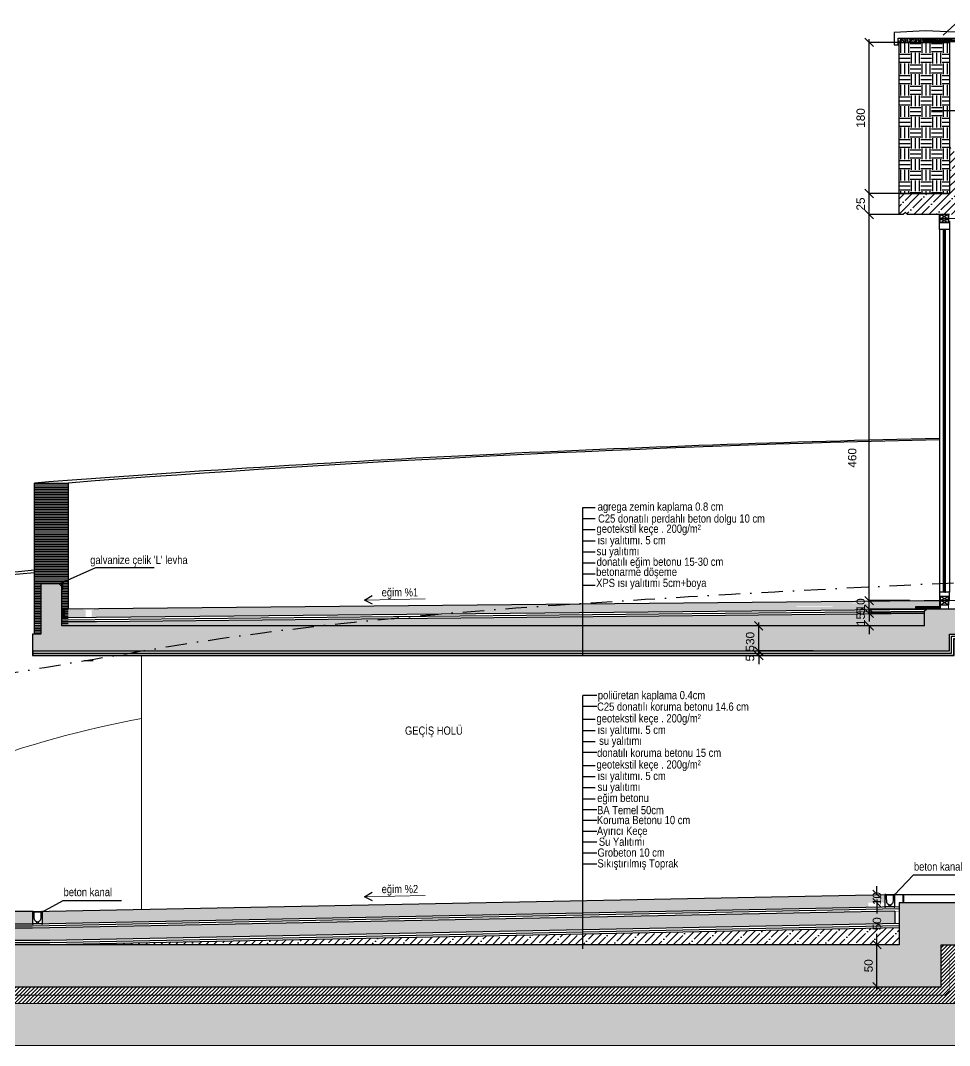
# Model space of a CAD drawing. Header units: millimetres. Extents: x 132785 to 150483, y 90225 to 103753.
# Drawn here: x 142597 to 143704, y 91443 to 92664 of the extents above; entities that cross this region are included whole.
import ezdxf
from ezdxf.enums import TextEntityAlignment as Align

# ---------------------------------------------------------------- set-up
doc = ezdxf.new("R2010")
doc.units = ezdxf.units.MM
for name, pattern in [('DASHDOTX2', [50.8, 25.4, -12.7, 0, -12.7]), ('DASHED2', [9.525, 6.35, -3.175]), ('HIDDEN', [0.375, 0.25, -0.125])]:
    doc.linetypes.add(name, pattern=pattern)
for name, color, linetype in [('A-cam', 20, 'Continuous'), ('A-dis-olcu', 2, 'Continuous'), ('A-dograma', 161, 'Continuous'), ('A-doseme', 2, 'Continuous'), ('A-duvar', 3, 'Continuous'), ('A-earthwall', 4, 'Continuous'), ('A-fibro', 241, 'Continuous'), ('A-gorunus02', 20, 'Continuous'), ('A-gorunus2', 1, 'Continuous'), ('A-gorunus3', 2, 'Continuous'), ('A-HATCH', 8, 'Continuous'), ('A-HATCH-STRUCTURE', 8, 'Continuous'), ('A-izolasyon', 252, 'BATTING'), ('A-profil', 1, 'Continuous'), ('A-siva', 81, 'Continuous'), ('A-siva_ic', 1, 'Continuous'), ('A-structural', 5, 'Continuous'), ('A-su_izolasyonu', 131, 'Continuous'), ('A-tarama', 252, 'Continuous'), ('A-tasiyici', 5, 'Continuous'), ('A-text', 2, 'Continuous')]:
    doc.layers.add(name, color=color, linetype=linetype)
doc.layers.add('A-tavan', color=71, linetype='Continuous', lineweight=0)
doc.layers.add('A-zemin', color=2, linetype='Continuous', lineweight=0)
doc.styles.add('ARIEL50SD', font='ARIALN.TTF', dxfattribs={"height": 9})
doc.styles.add('hastane-aks', font='arial.ttf')
doc.linetypes.add('BATTING', pattern='A,0.0001,-0.1,[134,ltypeshp.shx,S=0.1,R=0,X=-0.1,Y=0],-0.2,[134,ltypeshp.shx,S=0.1,R=180,X=0.1,Y=0],-0.1', length=0.4001)
doc.dimstyles.new('AKS-OLCU', dxfattribs={"dimscale": 0.5, "dimtxt": 20, "dimasz": 20, "dimexe": 1, "dimexo": 0, "dimgap": 10, "dimtad": 1, "dimdec": 1, "dimrnd": 0.5, "dimzin": 9, "dimdsep": 46, "dimtxsty": 'hastane-aks', "dimblk": 'hastane-aks-zeminüstü$0$_Oblique', "dimcen": 10, "dimdle": 8, "dimadec": 0, "dimazin": 0, "dimtfac": 1, "dimtdec": 1, "dimtix": 1, "dimtofl": 0, "dimtmove": 1, "dimatfit": 2, "dimldrblk": 'ARCHTICK', "dimfxl": 20, "dimtolj": 1, "dimtzin": 0, "dimarcsym": 0})
pattern_1 = [(45, (-308552.043, -4029526.415), (-8.98025612, 8.98025612), []), (45, (-308543.062, -4029526.415), (-8.98025612, 8.98025612), [15.875, -3.175, 0, -3.175])]
pattern_2 = [(45, (149703.8486, 89477.7656), (-2.245064, 2.245064), [])]
pattern_3 = [(50, (-308552.0426, -4029526.415), (9.10923345, -0.796954277), [0.9525, -10.4775]), (355, (-308552.043, -4029526.415), (-1.762171071, 9.552842262), [0.762, -8.382029209]), (100.4514447, (-308551.2835, -4029526.482), (7.347062355, 8.755887596), [0.80950044, -8.90451223]), (46.1842, (-308552.043, -4029523.875), (13.553952045, -2.102116397), [1.42875, -15.71625]), (96.6355576, (-308550.913, -4029524.05), (11.870206703, 12.37130623), [1.214251157, -13.35678041]), (351.18415117, (-308552.043, -4029523.875), (11.870206703, 12.37130623), [1.142998353, -12.572986596]), (21, (-308550.7726, -4029524.51), (7.580719563, -5.11325991), [0.9525, -10.4775]), (326, (-308550.773, -4029524.51), (3.090101417, 9.209398306), [0.762, -8.382]), (71.451445, (-308550.141, -4029524.936), (10.670820964, 4.096138444), [0.80950044, -8.90449688]), (37.5, (-308552.0426, -4029526.4153), (0.1544301625, 4.2277519437), [0, -8.2804, 0, -8.509, 0, -8.41375]), (7.5, (-308552.0426, -4029526.4153), (3.3409831255, 5.009028741), [0, -4.8514, 0, -8.0899, 0, -3.20675]), (327.5, (-308554.8747, -4029526.4153), (6.7795297583, -0.2864371996), [0, -3.175, 0, -9.906, 0, -13.1445]), (317.5, (-308556.1447, -4029526.4153), (7.406459069, 1.271324552), [0, -4.1275, 0, -6.5786, 0, -9.3345])]

# ---------------------------------------------------------------- blocks, each defined once
blk = doc.blocks.new('hastane-aks-zeminüstü$0$_Oblique')
at = {"color": 0, "linetype": 'ByBlock', "lineweight": -2}
blk.add_line((-0.5, -0.5), (0.5, 0.5), dxfattribs=at)
blk = doc.blocks.new('*D45')
at = {"layer": 'A-dis-olcu', "color": 0, "lineweight": -2, "transparency": 16777216}
for p, q in [((144943.6, 89565), (144943.1, 89565)), ((144943.6, 89511), (144943.6, 89569)), ((144943.6, 89515), (144943.1, 89515))]:
    blk.add_line(p, q, dxfattribs=at)
at = {"layer": 'A-dis-olcu', "color": 0, "lineweight": -2, "transparency": 16777216, "xscale": 10, "yscale": 10, "zscale": 10}
for p, rotation in [((144943.6, 89565), 90), ((144943.6, 89515), 270)]:
    blk.add_blockref('hastane-aks-zeminüstü$0$_Oblique', p, dxfattribs=dict(at, rotation=rotation))
at = {"layer": 'A-dis-olcu', "color": 0, "transparency": 16777216, "insert": (144933.6, 89540), "char_height": 10, "attachment_point": 5, "rotation": 90, "style": 'hastane-aks'}
blk.add_mtext('\\A1;50', dxfattribs=at)
blk = doc.blocks.new('_ArchTick')
at = {"color": 0, "linetype": 'ByBlock', "const_width": 0.15}
blk.add_lwpolyline([(-0.5, -0.5), (0.5, 0.5)], dxfattribs=at)
blk = doc.blocks.new('*D46')
at = {"layer": 'A-dis-olcu', "color": 0, "lineweight": -2, "transparency": 16777216}
for p, q in [((144802.7, 89911), (144802.7, 89949)), ((144837.6, 89945), (144802.2, 89945)), ((144867.6, 89915), (144802.2, 89915))]:
    blk.add_line(p, q, dxfattribs=at)
at = {"layer": 'A-dis-olcu', "color": 0, "lineweight": -2, "transparency": 16777216, "xscale": 10, "yscale": 10, "zscale": 10}
for p, rotation in [((144802.7, 89945), 90), ((144802.7, 89915), 270)]:
    blk.add_blockref('hastane-aks-zeminüstü$0$_Oblique', p, dxfattribs=dict(at, rotation=rotation))
at = {"layer": 'A-dis-olcu', "color": 0, "transparency": 16777216, "insert": (144792.6, 89930), "char_height": 10, "attachment_point": 5, "rotation": 90, "style": 'hastane-aks'}
blk.add_mtext('\\A1;30', dxfattribs=at)
blk = doc.blocks.new('*D47')
at = {"layer": 'A-dis-olcu', "color": 0, "lineweight": -2, "transparency": 16777216}
for p, q in [((144934.3, 89960), (144934.3, 89970)), ((145000, 89960), (144933.8, 89960)), ((145000, 89945), (144933.8, 89945)), ((144934.3, 89945), (144934.3, 89935))]:
    blk.add_line(p, q, dxfattribs=at)
at = {"layer": 'A-dis-olcu', "color": 0, "lineweight": -2, "transparency": 16777216, "xscale": 10, "yscale": 10, "zscale": 10}
for p, rotation in [((144934.3, 89960), 270), ((144934.3, 89945), 90)]:
    blk.add_blockref('hastane-aks-zeminüstü$0$_Oblique', p, dxfattribs=dict(at, rotation=rotation))
at = {"layer": 'A-dis-olcu', "color": 0, "transparency": 16777216, "insert": (144924.2, 89952.5), "char_height": 10, "attachment_point": 5, "rotation": 90, "style": 'hastane-aks'}
blk.add_mtext('\\A1;15', dxfattribs=at)
blk = doc.blocks.new('*D48')
at = {"layer": 'A-dis-olcu', "color": 0, "lineweight": -2, "transparency": 16777216}
for p, q in [((144982.6, 89975), (144933.8, 89975)), ((144934.3, 89975), (144934.3, 89985)), ((145000, 89965), (144933.8, 89965)), ((144934.3, 89965), (144934.3, 89955))]:
    blk.add_line(p, q, dxfattribs=at)
at = {"layer": 'A-dis-olcu', "color": 0, "lineweight": -2, "transparency": 16777216, "xscale": 10, "yscale": 10, "zscale": 10}
for p, rotation in [((144934.3, 89975), 270), ((144934.3, 89965), 90)]:
    blk.add_blockref('hastane-aks-zeminüstü$0$_Oblique', p, dxfattribs=dict(at, rotation=rotation))
at = {"layer": 'A-dis-olcu', "color": 0, "transparency": 16777216, "insert": (144924.2, 89970), "char_height": 10, "attachment_point": 5, "rotation": 90, "style": 'hastane-aks'}
blk.add_mtext('\\A1;10', dxfattribs=at)
blk = doc.blocks.new('*D49')
at = {"layer": 'A-dis-olcu', "color": 0, "lineweight": -2, "transparency": 16777216}
for p, q in [((144934.3, 89971), (144934.3, 90439)), ((144970, 90435), (144933.8, 90435)), ((144982.6, 89975), (144933.8, 89975))]:
    blk.add_line(p, q, dxfattribs=at)
at = {"layer": 'A-dis-olcu', "color": 0, "lineweight": -2, "transparency": 16777216, "xscale": 10, "yscale": 10, "zscale": 10}
for p, rotation in [((144934.3, 90435), 90), ((144934.3, 89975), 270)]:
    blk.add_blockref('hastane-aks-zeminüstü$0$_Oblique', p, dxfattribs=dict(at, rotation=rotation))
at = {"layer": 'A-dis-olcu', "color": 0, "transparency": 16777216, "insert": (144914.1, 90145.1), "char_height": 10, "attachment_point": 5, "rotation": 90, "style": 'hastane-aks'}
blk.add_mtext('\\A1;460', dxfattribs=at)
blk = doc.blocks.new('*D50')
at = {"layer": 'A-dis-olcu', "color": 0, "lineweight": -2, "transparency": 16777216}
for p, q in [((144934.3, 90431), (144934.3, 90464)), ((144970, 90460), (144933.8, 90460)), ((144970, 90435), (144933.8, 90435))]:
    blk.add_line(p, q, dxfattribs=at)
at = {"layer": 'A-dis-olcu', "color": 0, "lineweight": -2, "transparency": 16777216, "xscale": 10, "yscale": 10, "zscale": 10}
for p, rotation in [((144934.3, 90460), 90), ((144934.3, 90435), 270)]:
    blk.add_blockref('hastane-aks-zeminüstü$0$_Oblique', p, dxfattribs=dict(at, rotation=rotation))
at = {"layer": 'A-dis-olcu', "color": 0, "transparency": 16777216, "insert": (144924.2, 90447.5), "char_height": 10, "attachment_point": 5, "rotation": 90, "style": 'hastane-aks'}
blk.add_mtext('\\A1;25', dxfattribs=at)
blk = doc.blocks.new('*D51')
at = {"layer": 'A-dis-olcu', "color": 0, "lineweight": -2, "transparency": 16777216}
for p, q in [((144970, 90640), (144933.8, 90640)), ((144934.3, 90456), (144934.3, 90644)), ((144970, 90460), (144933.8, 90460))]:
    blk.add_line(p, q, dxfattribs=at)
at = {"layer": 'A-dis-olcu', "color": 0, "lineweight": -2, "transparency": 16777216, "xscale": 10, "yscale": 10, "zscale": 10}
for p, rotation in [((144934.3, 90640), 90), ((144934.3, 90460), 270)]:
    blk.add_blockref('hastane-aks-zeminüstü$0$_Oblique', p, dxfattribs=dict(at, rotation=rotation))
at = {"layer": 'A-dis-olcu', "color": 0, "transparency": 16777216, "insert": (144924.2, 90550), "char_height": 10, "attachment_point": 5, "rotation": 90, "style": 'hastane-aks'}
blk.add_mtext('\\A1;180', dxfattribs=at)
blk = doc.blocks.new('*D59')
at = {"layer": 'A-dis-olcu', "color": 0, "lineweight": -2, "transparency": 16777216}
for p, q in [((144943.6, 89615), (144943.1, 89615)), ((144943.6, 89619), (144943.6, 89602.1)), ((144943.6, 89561), (144943.6, 89577.9)), ((144943.6, 89565), (144943.1, 89565))]:
    blk.add_line(p, q, dxfattribs=at)
at = {"layer": 'A-dis-olcu', "color": 0, "lineweight": -2, "transparency": 16777216, "xscale": 10, "yscale": 10, "zscale": 10}
for p, rotation in [((144943.6, 89615), 90), ((144943.6, 89565), 270)]:
    blk.add_blockref('hastane-aks-zeminüstü$0$_Oblique', p, dxfattribs=dict(at, rotation=rotation))
at = {"layer": 'A-dis-olcu', "color": 0, "transparency": 16777216, "insert": (144943.6, 89590), "char_height": 10, "attachment_point": 5, "rotation": 90, "style": 'hastane-aks'}
blk.add_mtext('\\A1;50', dxfattribs=at)
blk = doc.blocks.new('*D73')
at = {"layer": 'A-dis-olcu', "color": 0, "lineweight": -2, "transparency": 16777216}
for p, q in [((144802.9, 89915), (144802.9, 89925)), ((144802.9, 89915), (144802.4, 89915)), ((144802.9, 89909.5), (144802.4, 89909.5)), ((144802.9, 89909.5), (144802.9, 89899.5))]:
    blk.add_line(p, q, dxfattribs=at)
at = {"layer": 'A-dis-olcu', "color": 0, "lineweight": -2, "transparency": 16777216, "xscale": 10, "yscale": 10, "zscale": 10}
for p, rotation in [((144802.9, 89915), 270), ((144802.9, 89909.5), 90)]:
    blk.add_blockref('hastane-aks-zeminüstü$0$_Oblique', p, dxfattribs=dict(at, rotation=rotation))
at = {"layer": 'A-dis-olcu', "color": 0, "transparency": 16777216, "insert": (144792.4, 89912.3), "char_height": 10, "attachment_point": 5, "rotation": 90, "style": 'hastane-aks'}
blk.add_mtext('\\A1;5.5', dxfattribs=at)
blk = doc.blocks.new('*D75')
at = {"layer": 'A-dis-olcu', "color": 0, "lineweight": -2, "transparency": 16777216}
for p, q in [((144943.6, 89625), (144943.6, 89635)), ((144943.6, 89625), (144943.1, 89625)), ((144943.6, 89615), (144943.1, 89615)), ((144943.6, 89615), (144943.6, 89605))]:
    blk.add_line(p, q, dxfattribs=at)
at = {"layer": 'A-dis-olcu', "color": 0, "lineweight": -2, "transparency": 16777216, "xscale": 10, "yscale": 10, "zscale": 10}
for p, rotation in [((144943.6, 89625), 270), ((144943.6, 89615), 90)]:
    blk.add_blockref('hastane-aks-zeminüstü$0$_Oblique', p, dxfattribs=dict(at, rotation=rotation))
at = {"layer": 'A-dis-olcu', "color": 0, "transparency": 16777216, "insert": (144943.6, 89620), "char_height": 10, "attachment_point": 5, "rotation": 90, "style": 'hastane-aks'}
blk.add_mtext('\\A1;10', dxfattribs=at)
blk = doc.blocks.new('*D76')
at = {"layer": 'A-dis-olcu', "color": 0, "lineweight": -2, "transparency": 16777216}
for p, q in [((144934.3, 89965), (144934.3, 89975)), ((145000, 89965), (144933.8, 89965)), ((145000, 89960), (144933.8, 89960)), ((144934.3, 89960), (144934.3, 89950))]:
    blk.add_line(p, q, dxfattribs=at)
at = {"layer": 'A-dis-olcu', "color": 0, "lineweight": -2, "transparency": 16777216, "xscale": 10, "yscale": 10, "zscale": 10}
for p, rotation in [((144934.3, 89965), 270), ((144934.3, 89960), 90)]:
    blk.add_blockref('hastane-aks-zeminüstü$0$_Oblique', p, dxfattribs=dict(at, rotation=rotation))
at = {"layer": 'A-dis-olcu', "color": 0, "transparency": 16777216, "insert": (144924.2, 89962.5), "char_height": 10, "attachment_point": 5, "rotation": 90, "style": 'hastane-aks'}
blk.add_mtext('\\A1;5', dxfattribs=at)
blk = doc.blocks.new('fypğ')
at = {"layer": 'A-HATCH'}
h = blk.add_hatch(dxfattribs=at)
h.set_pattern_fill('_USER', color=252, scale=2, pattern_type=0)
h.set_pattern_definition([(0, (-380665.9414, -4036430.4812), (0, 2), [])])
h.paths.add_polyline_path([(143947.75, 89935), (143940.25, 89935), (143940.25, 90115.11), (143980.25, 90115.11), (143980.25, 89945), (143972.75, 89945), (143972.75, 89995), (143947.75, 89995)])
h = blk.add_hatch(dxfattribs=at)
h.set_pattern_fill('ANSI33', color=252, angle=90)
h.set_pattern_definition([(135, (144987.2404, 89448.971), (-4.490128, -4.490128), []), (135, (144987.2404, 89453.461), (-4.490128, -4.490128), [3.175, -1.5875])])
h.paths.add_polyline_path([(143972.75, 89945), (144999.96, 89945), (144999.96, 89960), (143972.75, 89950)])
at = {"layer": 'A-HATCH-STRUCTURE'}
h = blk.add_hatch(dxfattribs=at)
h.set_pattern_fill('AR-CONC', color=252, scale=0.02, style=0)
h.set_pattern_definition([(50, (144250.5977, 89965.003), (3.643693, -0.318782), [0.381, -4.191]), (355, (144250.5977, 89965.003), (-0.704868, 3.821137), [0.3048, -3.352812]), (100.45144, (144250.9013, 89964.9764), (2.938825, 3.502355), [0.3238, -3.561805]), (46.1842, (144250.5977, 89966.019), (5.42158, -0.840847), [0.5715, -6.2865]), (96.63556, (144251.0495, 89965.949), (4.748083, 4.948522), [0.4857, -5.342712]), (351.18415, (144250.5977, 89966.019), (4.748083, 4.948522), [0.4572, -5.029195]), (21, (144251.1057, 89965.765), (3.032288, -2.045304), [0.381, -4.191]), (326, (144251.1057, 89965.765), (1.23604, 3.683759), [0.3048, -3.3528]), (71.45145, (144251.3584, 89965.5945), (4.268328, 1.638455), [0.3238, -3.561799]), (37.5, (144250.5977, 89965.003), (0.061772, 1.6911008), [0, -3.31216, 0, -3.4036, 0, -3.3655]), (7.5, (144250.5977, 89965.003), (1.3363933, 2.0036115), [0, -1.94056, 0, -3.23596, 0, -1.2827]), (327.5, (144249.4649, 89965.003), (2.7118119, -0.1145749), [0, -1.27, 0, -3.9624, 0, -5.2578]), (317.5, (144248.9569, 89965.003), (2.9625836, 0.50853), [0, -1.651, 0, -2.63144, 0, -3.7338])])
h.paths.add_polyline_path([(144969.96, 90640), (144969.96, 90645), (145032.96, 90645), (145032.96, 90643), (144999.96, 90643), (144999.96, 90640)])
at = {"layer": 'A-tarama'}
h = blk.add_hatch(dxfattribs=at)
h.set_pattern_fill('EARTH', color=252, scale=2)
h.set_pattern_definition([(0, (-308552.043, -4029526.415), (12.7, 12.7), [12.7, -12.7]), (0, (-308552.043, -4029521.653), (12.7, 12.7), [12.7, -12.7]), (0, (-308552.043, -4029516.89), (12.7, 12.7), [12.7, -12.7]), (90, (-308550.455, -4029515.303), (-12.7, 12.7), [12.7, -12.7]), (90, (-308545.693, -4029515.303), (-12.7, 12.7), [12.7, -12.7]), (90, (-308540.93, -4029515.303), (-12.7, 12.7), [12.7, -12.7])])
h.paths.add_polyline_path([(145029.96, 90640), (144969.96, 90640), (144969.96, 90460), (145029.96, 90460), (145029.96, 90515), (145029.96, 90523)])
h = blk.add_hatch(dxfattribs=at)
h.set_pattern_fill('ANSI35', color=252, scale=2, style=0)
h.set_pattern_definition(pattern_1)
h.paths.add_polyline_path([(145079.96, 90515), (145029.96, 90515), (145029.96, 90460), (145029.96, 90435), (145079.96, 90435)])
h.paths.add_polyline_path([(145029.96, 90460), (144969.96, 90460), (144969.96, 90435), (144974.96, 90435), (144977.46, 90437.5), (144979.96, 90435), (145029.96, 90435)])
h = blk.add_hatch(dxfattribs=at)
h.set_pattern_fill('ANSI35', color=252, scale=2, style=0)
h.set_pattern_definition(pattern_1)
edge = h.paths.add_edge_path()
edge.add_line((147988.5, 89982), (147985.5, 89985))
edge.add_line((147985.5, 89985), (147928.5, 89985))
edge.add_line((147928.5, 89985), (147958.5, 89985))
edge.add_line((147958.5, 89985), (147958.5, 89794))
edge.add_line((147958.5, 89794), (147777.13, 89794))
edge.add_arc((147777.13, 89793.9), 0.1, 90, 180)
edge.add_line((147777.03, 89793.9), (147777.03, 89775))
edge.add_line((147777.03, 89775), (147802.3, 89775))
edge.add_line((147802.3, 89775), (147958.5, 89775))
edge.add_line((147958.5, 89775), (147958.5, 89615))
edge.add_line((147958.5, 89615), (147555.44, 89615))
edge.add_line((147555.44, 89615), (147802.3, 89775))
edge.add_line((147802.3, 89775), (147768.43, 89775))
edge.add_line((147768.43, 89775), (147750.03, 89776.5))
edge.add_line((147750.03, 89776.5), (147750.03, 89759))
edge.add_line((147750.03, 89759), (147723.03, 89759))
edge.add_line((147723.03, 89759), (147723.03, 89741.5))
edge.add_line((147723.03, 89741.5), (147696.03, 89741.5))
edge.add_line((147696.03, 89741.5), (147696.03, 89724))
edge.add_line((147696.03, 89724), (147669.03, 89724))
edge.add_line((147669.03, 89724), (147669.03, 89706.5))
edge.add_line((147669.03, 89706.5), (147642.03, 89706.5))
edge.add_line((147642.03, 89706.5), (147642.03, 89689))
edge.add_line((147642.03, 89689), (147615.03, 89689))
edge.add_line((147615.03, 89689), (147615.03, 89671.5))
edge.add_line((147615.03, 89671.5), (147588.03, 89671.5))
edge.add_line((147588.03, 89671.5), (147588.03, 89654))
edge.add_line((147588.03, 89654), (147561.03, 89654))
edge.add_line((147561.03, 89654), (147561.03, 89636.5))
edge.add_line((147561.03, 89636.5), (147534.03, 89636.5))
edge.add_line((147534.03, 89636.5), (147534.03, 89615))
edge.add_line((147534.03, 89615), (147012.18, 89615))
edge.add_line((147012.18, 89615), (147012.18, 89935))
edge.add_line((147012.18, 89935), (147524.03, 89935))
edge.add_line((147524.03, 89935), (147524.03, 89965))
edge.add_line((147524.03, 89965), (145002.96, 89965))
edge.add_line((145002.96, 89965), (144999.96, 89962))
edge.add_line((144999.96, 89962), (144999.96, 89945))
edge.add_line((144999.96, 89945), (143972.75, 89945))
edge.add_line((143972.75, 89945), (143972.75, 89992))
edge.add_line((143972.75, 89992), (143969.75, 89995))
edge.add_line((143969.75, 89995), (143947.75, 89995))
edge.add_line((143947.75, 89995), (143947.75, 89935))
edge.add_line((143947.75, 89935), (143937.75, 89935))
edge.add_line((143937.75, 89935), (143937.75, 89915))
edge.add_line((143937.75, 89915), (143987.92, 89915))
edge.add_line((143987.92, 89915), (144969.21, 89915))
edge.add_line((144969.21, 89915), (145029.96, 89915))
edge.add_line((145029.96, 89915), (145029.96, 89935))
edge.add_line((145029.96, 89935), (146363.87, 89935))
edge.add_line((146363.87, 89935), (146363.87, 89615))
edge.add_line((146363.87, 89615), (144969.96, 89615))
edge.add_line((144969.96, 89615), (144969.96, 89565))
edge.add_line((144969.96, 89565), (143363.9, 89565))
edge.add_line((143363.9, 89565), (143363.97, 89945))
edge.add_line((143363.97, 89945), (143333.9, 89945))
edge.add_line((143333.9, 89945), (143333.9, 89565))
edge.add_line((143333.9, 89565), (143286.9, 89565))
edge.add_line((143286.9, 89565), (143283.9, 89562))
edge.add_line((143283.9, 89562), (143283.9, 89515))
edge.add_line((143283.9, 89515), (145019.96, 89515))
edge.add_line((145019.96, 89515), (145019.96, 89565))
edge.add_line((145019.96, 89565), (148038.5, 89565))
edge.add_line((148038.5, 89565), (148038.5, 89615))
edge.add_line((148038.5, 89615), (147988.5, 89615))
edge.add_line((147988.5, 89615), (147988.5, 89982))
h.paths.add_polyline_path([(146982.18, 89615), (146525.19, 89615), (146525.19, 89935), (146982.18, 89935)], flags=16)
h.paths.add_polyline_path([(146496.18, 89615), (146413.13, 89615), (146413.13, 89935), (146496.18, 89935)], flags=16)
h = blk.add_hatch(dxfattribs=at)
h.set_pattern_fill('AR-CONC', color=252, scale=0.05, style=0)
h.set_pattern_definition(pattern_3)
edge = h.paths.add_edge_path()
edge.add_spline(control_points=[(144582.42, 89971.14), (144530.76, 89967.66), (144479.12, 89963.88), (144427.56, 89959.48)], knot_values=[1538.3707457, 1538.3707457, 1538.3707457, 1538.3707457, 1693.5584281, 1693.5584281, 1693.5584281, 1693.5584281], degree=3, periodic=0)
edge.add_line((144427.56, 89959.48), (144593.14, 89961.17))
edge.add_line((144593.14, 89961.17), (144593.14, 89971.24))
edge.add_line((144593.14, 89971.24), (144582.42, 89971.14))
h.paths.add_polyline_path([(144989.94, 89968), (145017.96, 89968), (145017.96, 89975), (144969.16, 89975), (144593.14, 89971.24), (144593.14, 89961.17), (144989.94, 89965)])
edge = h.paths.add_edge_path()
edge.add_spline(control_points=[(144427.56, 89959.48), (144479.12, 89963.88), (144530.76, 89967.66), (144582.42, 89971.14)], knot_values=[1538.3707457, 1538.3707457, 1538.3707457, 1538.3707457, 1693.5584281, 1693.5584281, 1693.5584281, 1693.5584281], degree=3, periodic=0)
edge.add_line((144582.42, 89971.14), (144060.48, 89965.92))
edge.add_line((144060.48, 89965.92), (144060, 89965.43))
edge.add_line((144060, 89965.43), (144059.53, 89965.91))
edge.add_line((144059.53, 89965.91), (144012.18, 89965.43))
edge.add_line((144012.18, 89965.43), (144010.45, 89963.7))
edge.add_line((144010.45, 89963.7), (144008.45, 89963.7))
edge.add_line((144008.45, 89963.7), (144008.45, 89955.21))
edge.add_line((144008.45, 89955.21), (144427.56, 89959.48))
h.paths.add_polyline_path([(144000.92, 89963.7), (143998.92, 89963.7), (143997.18, 89965.43), (143973.25, 89965.04), (143973.25, 89955), (144000.92, 89955.14)])
h.paths.add_polyline_path([(144934.82, 89971.78), (144934.82, 89972.55), (144914.22, 89972.55), (144914.22, 89971.78)], flags=16)
h.paths.add_polyline_path([(144848.13, 89967.65), (144891.18, 89967.65), (144890.41, 89968.79), (144847.36, 89968.79)], flags=16)
for points in [[(145027.46, 89965), (145018.66, 89965), (145018.66, 89979.42), (145018.96, 89979.42), (145018.96, 89965.3), (145027.46, 89965.3)], [(144986.46, 89615), (144974.96, 89615), (144974.96, 89620), (144975.26, 89620), (144975.26, 89615.3), (144986.46, 89615.3)]]:
    blk.add_hatch(color=252, dxfattribs=at).paths.add_polyline_path(points)
h = blk.add_hatch(dxfattribs=at)
h.set_pattern_fill('AR-CONC', color=252, scale=0.05, style=0)
h.set_pattern_definition(pattern_3)
h.paths.add_polyline_path([(144593.14, 89602.7), (144593.14, 89617.71), (143950.83, 89604.86), (143949.75, 89604.26), (143949.75, 89589.84)])
h.paths.add_polyline_path([(144952.96, 89624.9), (144593.14, 89617.71), (144593.14, 89602.7), (144952.96, 89609.9)])
h.paths.add_polyline_path([(144954.01, 89609.31), (144953.94, 89615), (144933.33, 89615), (144933.4, 89609.31)])
h = blk.add_hatch(dxfattribs=at)
h.set_pattern_fill('ANSI35', color=252, scale=2, style=0)
h.set_pattern_definition(pattern_1)
h.paths.add_polyline_path([(144964.96, 89605.14), (143937.94, 89584.6), (143363.91, 89584.71), (143363.9, 89570), (143958.31, 89570), (144964.96, 89590.14)])
h = blk.add_hatch(dxfattribs=at)
h.set_pattern_fill('AR-CONC', color=252, scale=0.05, style=0)
h.set_pattern_definition(pattern_3)
h.paths.add_polyline_path([(143937.75, 89604.6), (143368.91, 89604.71), (143368.91, 89589.71), (143937.75, 89589.6)])
h = blk.add_hatch(dxfattribs=at)
h.set_pattern_fill('ANSI35', color=252, scale=2, style=0)
h.set_pattern_definition(pattern_1)
h.paths.add_polyline_path([(144969.96, 89585.23), (143958.36, 89565), (144969.96, 89565)])
h = blk.add_hatch(dxfattribs=at)
h.set_pattern_fill('ANSI31', color=252, style=0)
h.set_pattern_definition(pattern_2)
h.paths.add_polyline_path([(145024.96, 89505), (145029.96, 89510), (145019.96, 89515), (143283.9, 89515), (143283.9, 89505)])
h.paths.add_polyline_path([(145019.96, 89565), (145019.96, 89515.41), (145029.96, 89510.25), (145029.96, 89550), (145034.96, 89555), (148038.5, 89555), (148038.5, 89565)])
h = blk.add_hatch(dxfattribs=at)
h.set_pattern_fill('ANSI31', color=252, style=0)
h.set_pattern_definition(pattern_2)
h.paths.add_polyline_path([(145039.96, 89495), (145039.96, 89545), (145029.96, 89545), (145029.96, 89510), (145024.96, 89505), (143271.9, 89505), (143271.9, 89495)])
h.paths.add_polyline_path([(145034.96, 89555), (145029.96, 89550), (145029.96, 89545), (148050.5, 89545), (148050.5, 89555)])
h = blk.add_hatch(dxfattribs=at)
h.set_pattern_fill('AR-HBONE', color=252, scale=0.1, style=0)
h.set_pattern_definition([(45, (156094.668, 89112.766), (1e-15, 14.36841), [30.48, -10.16]), (135, (156101.852, 89119.95), (1e-15, 14.36841), [30.48, -10.16])])
h.paths.add_polyline_path([(145039.96, 89545), (145039.96, 89495), (145089.96, 89495), (148050.5, 89495), (148050.5, 89545)])
h.paths.add_polyline_path([(145089.96, 89445), (145086.93, 89496.39), (145041.07, 89495), (143271.9, 89495), (143271.9, 89445)])
at = {"layer": 'A-cam', "color": 252}
for points in [[(145022.76, 89985), (145022.76, 90417), (145023.56, 90417), (145023.56, 89985)], [(145025.16, 89985), (145025.16, 90417), (145024.36, 90417), (145024.36, 89985)]]:
    blk.add_lwpolyline(points, close=True, dxfattribs=at)
at = {"layer": 'A-dis-olcu', "color": 252}
blk.add_line((143937.75, 89604.6), (144957.96, 89625), dxfattribs=at)
for points in [[(143972.48, 89996.12), (144013.39, 90014.48), (144082.89, 90014.48)], [(143975.75, 89965.04), (144999.91, 89975)], [(144342.59, 89970.71), (144333.31, 89975.73), (144342.38, 89981.11)], [(144999.91, 89975), (145017.96, 89975)], [(143999.45, 89903.71), (144009.97, 89903.71)], [(144963.96, 89624.1), (144987.16, 89648.32), (145056.66, 89648.32)], [(144342.59, 89617.18), (144333.31, 89622.2), (144342.38, 89627.59)], [(144964.96, 89625), (145944.88, 89625)], [(144969.96, 89610.24), (143937.9, 89589.6), (143368.9, 89589.71)], [(143948.75, 89603.7), (143974.33, 89617.94), (144043.83, 89617.94)], [(143938.75, 89604.6), (143368.9, 89604.71)]]:
    blk.add_lwpolyline(points, dxfattribs=at)
at = {"layer": 'A-dograma', "color": 252}
for p, q in [((145017.96, 90417), (145017.96, 89985)), ((145029.96, 90417), (145029.96, 89985))]:
    blk.add_line(p, q, dxfattribs=at)
for points in [[(145028.96, 90427), (145029.96, 90427), (145029.96, 90417), (145017.96, 90417), (145017.96, 90427), (145018.96, 90427)], [(145028.96, 89975), (145029.96, 89975), (145029.96, 89985), (145017.96, 89985), (145017.96, 89975), (145018.96, 89975)]]:
    blk.add_lwpolyline(points, dxfattribs=at)
at = {"layer": 'A-doseme', "color": 252}
blk.add_line((144999.96, 90642), (144999.96, 90643), dxfattribs=at)
for points in [[(144968.96, 90637), (144968.96, 90645), (145040.46, 90645), (145040.46, 90637), (145045.46, 90637), (145045.46, 90652), (145001.46, 90654), (144963.96, 90652), (144963.96, 90637), (144968.96, 90637)], [(144999.96, 90643), (145039.46, 90643), (145039.46, 90544.25), (145053.7, 90530)], [(144999.96, 90642), (145038.46, 90642), (145038.46, 90543.83), (145052.29, 90530)]]:
    blk.add_lwpolyline(points, dxfattribs=at)
at = {"layer": 'A-duvar', "color": 252}
blk.add_lwpolyline([(143947.75, 89935), (143940.25, 89935), (143940.25, 90115.11), (143980.25, 90115.11), (143980.25, 89965.04), (143972.75, 89965.04), (143972.75, 89995), (143947.75, 89995)], close=True, dxfattribs=at)
at = {"layer": 'A-earthwall', "color": 252}
blk.add_lwpolyline([(144969.96, 90460), (144969.96, 90640), (145029.96, 90640), (145029.96, 90460)], close=True, dxfattribs=at)
at = {"layer": 'A-fibro', "color": 252}
blk.add_line((145017.96, 90427), (145017.96, 90435), dxfattribs=at)
at = {"layer": 'A-gorunus02', "color": 252, "ltscale": 0.5}
for points in [[(143947.75, 89995.68), (143973.55, 89995.68), (143973.55, 89988.18), (143973.25, 89988.18), (143973.25, 89995.38), (143947.75, 89995.38), (143947.75, 89995.68)], [(145027.46, 89965), (145018.66, 89965), (145018.66, 89979.42), (145018.96, 89979.42), (145018.96, 89965.3), (145027.46, 89965.3), (145027.46, 89965)], [(144986.46, 89615), (144974.96, 89615), (144974.96, 89624), (144975.26, 89624), (144975.26, 89615.3), (144986.46, 89615.3), (144986.46, 89615)]]:
    blk.add_lwpolyline(points, dxfattribs=at)
for points in [[(144958.96, 89611.37), (144960.27, 89611.37), (144960.87, 89610.77), (144963.42, 89610.77), (144964.13, 89610), (144964.96, 89610), (144964.96, 89625), (144963.96, 89625), (144963.96, 89624), (144962.96, 89624, -0.0373111), (144962.53, 89615.54, -0.3089874), (144958.96, 89612.34, -0.3089874), (144955.39, 89615.54, -0.0373111), (144954.96, 89624), (144953.96, 89624), (144953.96, 89625), (144952.96, 89625), (144952.96, 89610), (144953.79, 89610), (144954.51, 89610.77), (144957.05, 89610.77), (144957.65, 89611.37)], [(143943.75, 89590.97), (143945.06, 89590.97), (143945.66, 89590.37), (143948.2, 89590.37), (143948.92, 89589.6), (143949.75, 89589.6), (143949.75, 89604.6), (143948.75, 89604.6), (143948.75, 89603.6), (143947.75, 89603.6, -0.0373111), (143947.32, 89595.14, -0.3089874), (143943.75, 89591.93, -0.3089874), (143940.18, 89595.14, -0.0373111), (143939.75, 89603.6), (143938.75, 89603.6), (143938.75, 89604.6), (143937.75, 89604.6), (143937.75, 89589.6), (143938.58, 89589.6), (143939.29, 89590.37), (143941.83, 89590.37), (143942.44, 89590.97)]]:
    blk.add_lwpolyline(points, format="xyb", close=True, dxfattribs=at)
for points in [[(144954.06, 89624.9), (144963.86, 89624.9), (144963.86, 89624.1), (144954.06, 89624.1)], [(143938.85, 89604.5), (143948.65, 89604.5), (143948.65, 89603.7), (143938.85, 89603.7)]]:
    blk.add_lwpolyline(points, close=True, dxfattribs=at)
at = {"layer": 'A-gorunus2', "color": 252}
for centre, radius, start, end in [((145462.47, 70133.93), 20039.09, 91.271045, 94.356541), ((145457.21, 70836.33), 19335.28, 91.301724, 94.380915), ((145747.69, 70622.91), 19472.28, 95.325944, 97.12072), ((145777.76, 70622.91), 19472.28, 95.414805, 97.12072)]:
    blk.add_arc(centre, radius, start, end, dxfattribs=at)
at = {"layer": 'A-gorunus3', "color": 252, "linetype": 'DASHDOTX2'}
blk.add_open_spline([(143337.71, 89845.51), (143496.22, 89856.14), (143763.5, 89856.09), (144192.7, 89942.94), (145567.04, 90047.88), (147090.65, 90017.78), (148441.73, 90027.3), (148694.44, 90030.04)], degree=3, knots=[442.1420605, 442.1420605, 442.1420605, 442.1420605, 918.7169183, 1238.1760505, 1753.0211074, 5047.8352313, 5805.9727689, 5805.9727689, 5805.9727689, 5805.9727689], dxfattribs=at)
at = {"layer": 'A-izolasyon', "color": 252, "linetype": 'ByBlock', "ltscale": 5}
blk.add_line((143972.75, 89954.82), (144999.91, 89965), dxfattribs=at)
at = {"layer": 'A-izolasyon', "color": 252, "ltscale": 5}
blk.add_line((143972.75, 89952.32), (144999.94, 89962.5), dxfattribs=at)
at = {"layer": 'A-izolasyon', "color": 252, "linetype": 'ByBlock', "ltscale": 5}
for points in [[(143975.75, 89965.04), (143972.75, 89965.04)], [(143975.75, 89955), (143975.75, 89965.04)]]:
    blk.add_lwpolyline(points, dxfattribs=at)
at = {"layer": 'A-izolasyon', "color": 252, "ltscale": 3}
blk.add_lwpolyline([(143974.25, 89955), (143974.25, 89965.04)], dxfattribs=at)
at = {"layer": 'A-izolasyon', "color": 252, "ltscale": 4}
blk.add_lwpolyline([(144989.94, 89966.5), (145018.96, 89966.5)], dxfattribs=at)
at = {"layer": 'A-izolasyon', "color": 252, "ltscale": 5}
for points in [[(143938.25, 89912.5), (145032.46, 89912.5), (145032.46, 89932.5), (145944.88, 89932.5)], [(144969.96, 89607.74), (143937.92, 89587.1), (143368.9, 89587.21)], [(144969.96, 89587.74), (143958.36, 89567.5)], [(143958.36, 89567.5), (143363.9, 89567.5)]]:
    blk.add_lwpolyline(points, dxfattribs=at)
at = {"layer": 'A-profil', "color": 252}
for points in [[(145018.96, 90435), (145028.96, 90435), (145028.96, 90430), (145018.96, 90430), (145018.96, 90435), (145028.96, 90430), (145028.96, 90435), (145018.96, 90430)], [(145018.96, 90430), (145028.96, 90430), (145028.96, 90425), (145018.96, 90425), (145018.96, 90430), (145028.96, 90425), (145028.96, 90430), (145018.96, 90425)], [(145018.96, 89975), (145028.96, 89975), (145028.96, 89980), (145018.96, 89980), (145018.96, 89975), (145028.96, 89980), (145028.96, 89975), (145018.96, 89980)], [(145018.96, 89970), (145028.96, 89970), (145028.96, 89975), (145018.96, 89975), (145018.96, 89970), (145028.96, 89975), (145028.96, 89970), (145018.96, 89975)]]:
    blk.add_lwpolyline(points, close=True, dxfattribs=at)
at = {"layer": 'A-siva', "color": 252}
for points in [[(144989.94, 89968), (145018.96, 89968)], [(144989.94, 89965), (144989.94, 89968)], [(145002.96, 89965), (144989.94, 89965)]]:
    blk.add_lwpolyline(points, dxfattribs=at)
at = {"layer": 'A-siva_ic', "color": 252}
for points in [[(143937.75, 89915), (143937.75, 89909.5), (145035.46, 89909.5), (145035.46, 89929.5), (145944.88, 89929.5)], [(143938.25, 89915), (143938.25, 89910), (145034.96, 89910), (145034.96, 89930), (145944.88, 89930)]]:
    blk.add_lwpolyline(points, dxfattribs=at)
at = {"layer": 'A-structural', "color": 252}
for p, q in [((143972.75, 89950), (144013.86, 89950.27)), ((144013.86, 89950.27), (144999.96, 89960))]:
    blk.add_line(p, q, dxfattribs=at)
at = {"layer": 'A-su_izolasyonu', "color": 252, "linetype": 'DASHED2', "ltscale": 0.8, "const_width": 0.2}
blk.add_lwpolyline([(143961.25, 89995), (143969.75, 89995), (143972.75, 89992), (143972.75, 89951.66, 0.3479375), (143974.48, 89950.02), (143995.56, 89950.27)], format="xyb", dxfattribs=at)
at = {"layer": 'A-su_izolasyonu', "color": 252, "linetype": 'DASHED2', "ltscale": 0.8}
blk.add_lwpolyline([(145024.96, 89505, 0.2, 0.2, 0), (145029.96, 89510, 0.2, 0.2, 0), (145029.96, 89550, 0.2, 0.2, 0), (145034.96, 89555, 0.2, 0.2, 0), (148038.5, 89555, 0.2, 0.2, 0), (148038.5, 89612, 0.2, 0.2, 0), (148035.5, 89615, 0.2, 0.2, 0), (147991.5, 89615, 0.2, 0.2, 0), (147988.5, 89618, 0.2, 0.2, 0), (147988.5, 89981.9, 0.2, 0.2, 0.1989124), (147988.42, 89982.08, 0.2, 0.2, 0), (147985.5, 89985, 0.2, 0.2, 0), (147978.5, 89985, 0.2, 0.2, 0), (147978.5, 89996.5, 0, 0, 0)], format="xyseb", dxfattribs=at)
at = {"layer": 'A-su_izolasyonu', "color": 252, "linetype": 'DASHED2', "ltscale": 0.8, "const_width": 0.2}
for points in [[(144999.96, 89962), (145002.96, 89965), (145018.66, 89965), (145018.66, 89979.42), (145018.96, 89979.42), (145018.93, 89977.06)], [(143995.56, 89950.27), (144999.96, 89960), (144999.96, 89962)], [(144974.96, 89624), (144974.96, 89615), (144969.96, 89615), (144969.96, 89585.23), (143958.31, 89565), (143363.9, 89565), (143363.88, 89664.71)], [(143363.91, 89584.71), (143937.94, 89584.6), (144964.96, 89605.14), (144969.96, 89605.14)], [(143283.9, 89505), (145024.96, 89505)]]:
    blk.add_lwpolyline(points, dxfattribs=at)
at = {"layer": 'A-tasiyici', "color": 252, "linetype": 'HIDDEN', "ltscale": 20, "const_width": 1}
for points in [[(146479.21, 90557.06), (145051.64, 90528.5), (145036.93, 90543.21), (145036.93, 90640.5), (144999.93, 90640.5)], [(146479.21, 90558.06), (145052.05, 90529.5), (145037.93, 90543.62), (145037.93, 90641.5), (145001.7, 90641.5)]]:
    blk.add_lwpolyline(points, dxfattribs=at)
at = {"layer": 'A-tasiyici', "color": 252}
for points in [[(145029.96, 90435), (144979.96, 90435), (144977.46, 90437.5), (144974.96, 90435), (144969.96, 90435), (144969.96, 90460), (145029.96, 90460)], [(147524.03, 89965), (145002.96, 89965), (144999.96, 89962), (144999.96, 89945), (143972.75, 89945), (143972.75, 89992), (143969.75, 89995), (143947.75, 89995), (143947.75, 89935), (143947.75, 89935), (143937.75, 89935), (143937.75, 89915), (143987.92, 89915), (143987.92, 89915), (144999.96, 89915), (144999.96, 89915), (145029.96, 89915), (145029.96, 89935), (146363.87, 89935)], [(146363.87, 89615), (144969.96, 89615), (144969.96, 89565), (143363.9, 89565), (143363.97, 89945), (143333.9, 89945)], [(143283.9, 89515), (145019.96, 89515), (145019.96, 89565)], [(145019.96, 89565), (148038.5, 89565), (148038.5, 89615), (147988.5, 89615), (147988.5, 89982.08), (147985.5, 89985), (147928.5, 89985)], [(144964.96, 89605.14), (143937.94, 89584.6), (143363.91, 89584.71)], [(144964.96, 89605.14), (144964.96, 89590.14)], [(144969.96, 89590.24), (143958.31, 89570)], [(144969.96, 89585.23), (143958.36, 89565)], [(143958.31, 89570), (143363.9, 89570)]]:
    blk.add_lwpolyline(points, dxfattribs=at)
at = {"layer": 'A-tasiyici', "color": 252, "lineweight": 0}
for points in [[(145039.96, 89495), (143271.9, 89495), (143271.9, 89505), (145024.96, 89505), (145029.96, 89510)], [(145089.96, 89445), (143271.9, 89445), (143271.9, 89495), (145039.96, 89495)]]:
    blk.add_lwpolyline(points, dxfattribs=at)
at = {"layer": 'A-tavan', "color": 252}
blk.add_line((145029.96, 90430.25), (145607.21, 90430.25), dxfattribs=at)
at = {"layer": 'A-text', "color": 252}
for p, q in [((144593.14, 89909.5), (144593.14, 90085.97)), ((144593.14, 90085.97), (144608.14, 90085.97)), ((144593.14, 90072.76), (144608.14, 90072.76)), ((144593.14, 90059.55), (144608.14, 90059.55)), ((144593.14, 90046.35), (144608.14, 90046.35)), ((144593.14, 90033.14), (144608.14, 90033.14)), ((144593.14, 90019.93), (144608.14, 90019.93)), ((144593.14, 90006.73), (144608.14, 90006.73)), ((144593.14, 89993.52), (144608.14, 89993.52)), ((144593.14, 89560.13), (144593.14, 89861.99)), ((144610.02, 89861.99), (144593.14, 89861.99)), ((144610.02, 89848.94), (144593.14, 89848.94)), ((144593.14, 89833.61), (144608.14, 89833.61)), ((144593.14, 89820.41), (144608.14, 89820.41)), ((144593.14, 89807.2), (144608.14, 89807.2)), ((144610.02, 89793.99), (144593.14, 89793.99)), ((144593.14, 89778.67), (144608.14, 89778.67)), ((144593.14, 89765.46), (144608.14, 89765.46)), ((144593.14, 89752.26), (144608.14, 89752.26)), ((144593.14, 89739.05), (144608.14, 89739.05)), ((144610.02, 89725.84), (144593.14, 89725.84)), ((144610.02, 89712.93), (144593.14, 89712.93)), ((144610.02, 89700.02), (144593.14, 89700.02)), ((144610.02, 89687.1), (144593.14, 89687.1)), ((144610.02, 89674.19), (144593.14, 89674.19)), ((144593.14, 89661.28), (144610.02, 89661.28))]:
    blk.add_line(p, q, dxfattribs=at)
for points in [[(145022.55, 90648.76), (145041.3, 90666.14), (145120.79, 90666.14)], [(145008.36, 90558.8), (145070.78, 90558.8)]]:
    blk.add_lwpolyline(points, dxfattribs=at)
at = {"layer": 'A-zemin', "color": 252}
for p, q in [((144333.31, 89975.73), (144405.59, 89977.17)), ((145017.96, 89965), (145017.96, 89975)), ((144333.31, 89622.2), (144405.59, 89623.65))]:
    blk.add_line(p, q, dxfattribs=at)
for points in [[(145607.21, 89975), (145028.96, 89975), (145028.96, 89965)], [(144067.79, 89909.5), (144067.79, 89607.2)]]:
    blk.add_lwpolyline(points, dxfattribs=at)
blk.add_open_spline([(143565.15, 89604.67), (143599.3, 89625.3), (143754.14, 89748.86), (143929.04, 89807.95), (144067.79, 89834.67)], degree=3, knots=[0, 0, 0, 0, 119.6612428, 542.6553055, 542.6553055, 542.6553055, 542.6553055], dxfattribs=at)
at = {"layer": 'A-text', "color": 252, "style": 'ARIEL50SD'}
for s, p in [('agrega zemin kaplama 0.8 cm', (144610.98, 90087.03)), ('C25 donatılı perdahlı beton dolgu 10 cm', (144611.44, 90072.84)), ("galvanize çelik 'L' levha", (144006.54, 90023.51)), ('donatılı eğim betonu 15-30 cm', (144609.7, 90021.36)), ('betonarme döşeme', (144609.16, 90009.32)), ('XPS ısı yalıtımı 5cm+boya', (144609.16, 89996.11)), ('eğim %%%1', (144353.68, 89984.9)), ('beton kanal', (144987.64, 89658.16)), ('beton kanal', (143974.81, 89627.78)), ('eğim %%%2', (144353.68, 89631.37))]:
    blk.add_text(s, height=9.75, dxfattribs=at).set_placement(p, align=Align.MIDDLE_LEFT)
for s, p in [('geotekstil keçe . 200g/m²', (144733.75, 90060.71)), ('ısı yalıtımı. 5 cm', (144692, 90047.03)), ('su yalıtımı', (144660.58, 90034.01)), ('geotekstil keçe . 200g/m²', (144733.75, 89834.77)), ('ısı yalıtımı. 5 cm', (144692, 89821.09)), ('su yalıtımı', (144663.61, 89808.07)), ('geotekstil keçe . 200g/m²', (144733.75, 89779.82)), ('ısı yalıtımı. 5 cm', (144692, 89766.15)), ('su yalıtımı', (144661.75, 89753.12)), ('eğim betonu', (144671.91, 89739.92)), ('Koruma Betonu 10 cm', (144721.16, 89713.62)), ('Ayırıcı Keçe', (144670.24, 89700.71)), ('Su Yalıtımı', (144666.95, 89687.79)), ('Grobeton 10 cm', (144690.75, 89674.88)), ('Sıkıştırılmış Toprak', (144706.86, 89661.97))]:
    blk.add_text(s, height=9.75, dxfattribs=at).set_placement(p, align=Align.MIDDLE_RIGHT)
for s, p in [('poliüretan kaplama 0.4cm', (144611.14, 89857.55)), ('C25 donatılı koruma betonu 14.6 cm', (144610.25, 89843.84)), ('GEÇİŞ HOLÜ', (144381.44, 89815.27)), ('donatılı koruma betonu 15 cm', (144610.25, 89788.89)), ('BA Temel 50cm', (144610.25, 89720.54))]:
    blk.add_text(s, height=9.75, dxfattribs=at).set_placement(p)
at = {"layer": 'A-dis-olcu', "color": 252}
for base, p1, p2, picture, middle in [((144934.31, 90640), (144969.96, 90460), (144969.96, 90640), '*D51', (144924.24, 90550)), ((144934.31, 90460), (144969.96, 90435), (144969.96, 90460), '*D50', (144924.24, 90447.5)), ((144934.31, 89975), (144999.96, 89965), (144982.56, 89975), '*D48', (144924.24, 89970)), ((144934.31, 89965), (144999.96, 89960), (144999.96, 89965), '*D76', (144924.24, 89962.5)), ((144934.31, 89960), (144999.96, 89945), (144999.96, 89960), '*D47', (144924.24, 89952.5)), ((144802.66, 89945), (144867.57, 89915), (144837.57, 89945), '*D46', (144792.6, 89930)), ((144943.63, 89565), (144943.63, 89515), (144943.63, 89565), '*D45', (144933.57, 89540))]:
    dim = blk.add_linear_dim(base=base, p1=p1, p2=p2, angle=90, dimstyle='AKS-OLCU', dxfattribs=at)
    dim.commit()
    dim.dimension.update_dxf_attribs({"geometry": picture, "text_midpoint": middle})
dim = blk.add_linear_dim(base=(144934.31, 90435), p1=(144982.56, 89975), p2=(144969.96, 90435), angle=90, dimstyle='AKS-OLCU', dxfattribs=at)
dim.commit()
dim.dimension.update_dxf_attribs({"geometry": '*D49', "text_midpoint": (144924.2, 90145.11), "dimtype": 128})
dim = blk.add_linear_dim(base=(144802.91, 89915), p1=(144802.91, 89909.5), p2=(144802.91, 89915), angle=90, dimstyle='AKS-OLCU', override={"dimtad": 0}, dxfattribs=at)
dim.commit()
dim.dimension.update_dxf_attribs({"geometry": '*D73', "text_midpoint": (144792.44, 89912.25), "dimtype": 128})
for base, p1, p2, picture, middle in [((144943.63, 89625), (144943.63, 89615), (144943.63, 89625), '*D75', (144943.63, 89620)), ((144943.63, 89615), (144943.63, 89565), (144943.63, 89615), '*D59', (144943.63, 89590))]:
    dim = blk.add_linear_dim(base=base, p1=p1, p2=p2, angle=90, dimstyle='AKS-OLCU', override={"dimtad": 0}, dxfattribs=at)
    dim.commit()
    dim.dimension.update_dxf_attribs({"geometry": picture, "text_midpoint": middle})

msp = doc.modelspace()

# ---------------------------------------------------------------- block references
msp.add_blockref('fypğ', (-1326.127, 1997.559))

doc.saveas('drawing.dxf')
